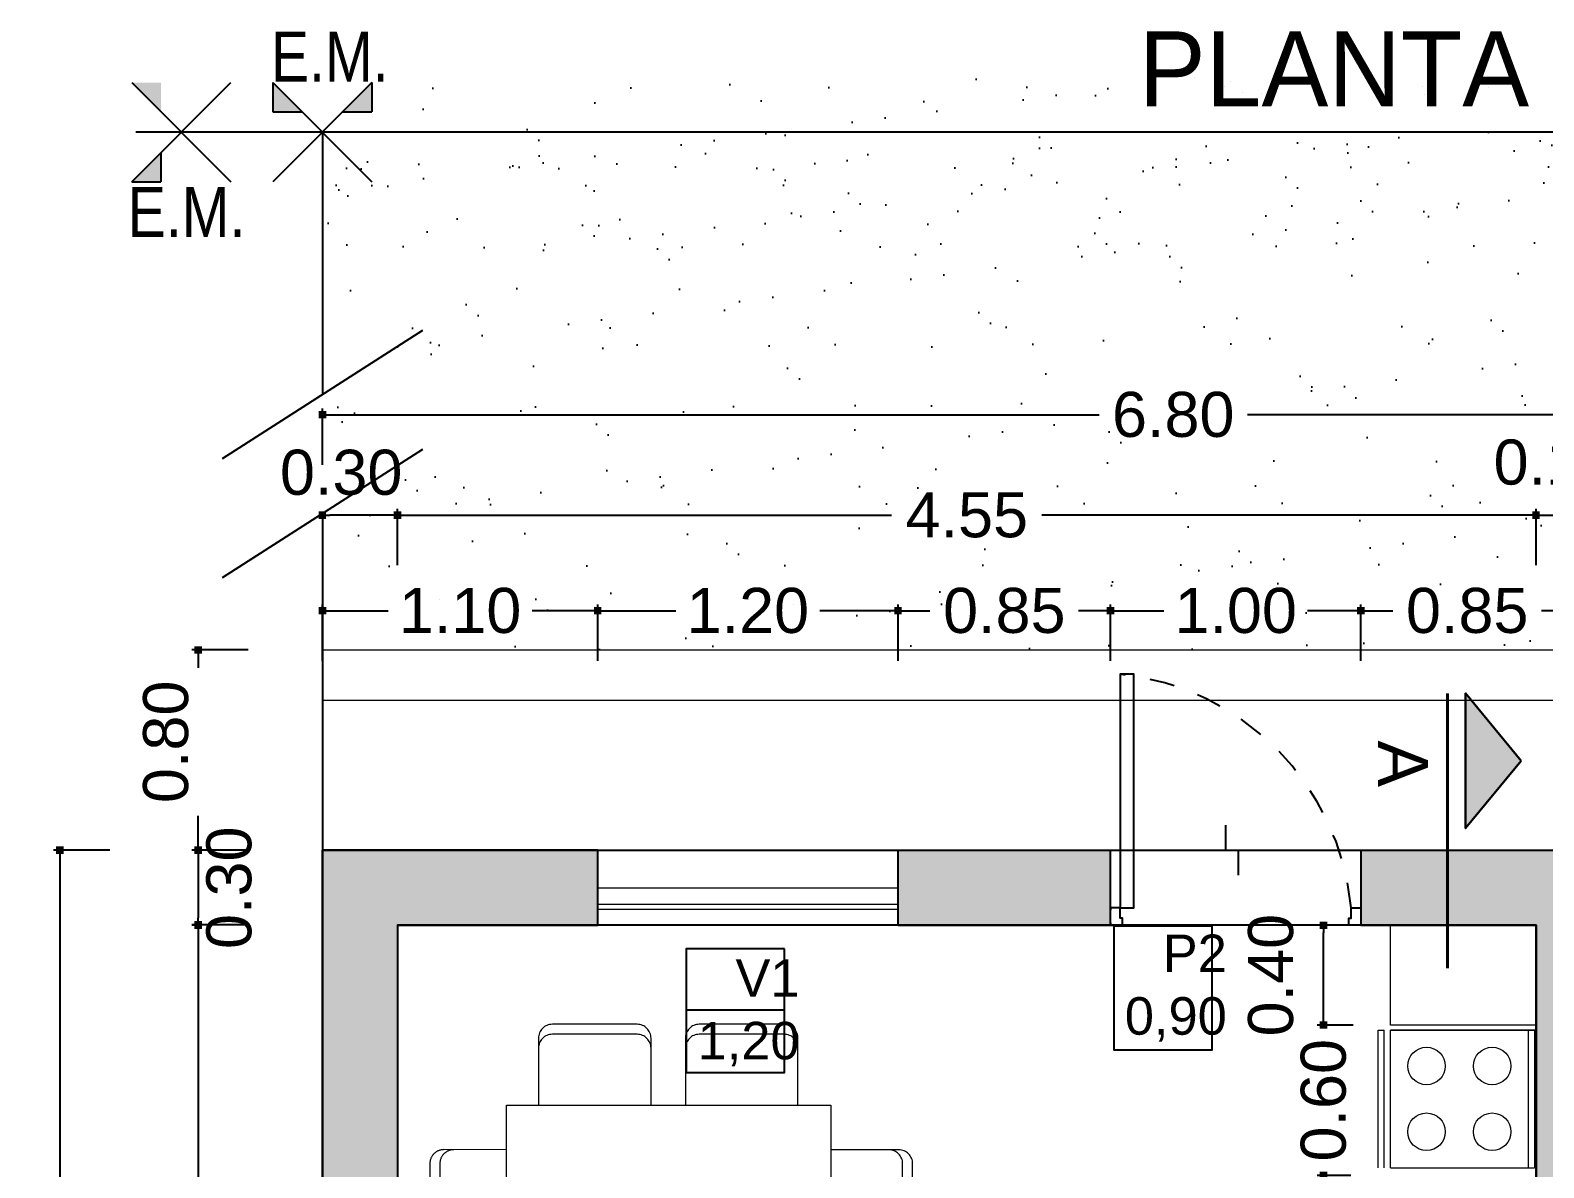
# Model space of a CAD drawing. Header units: millimetres. Extents: x 157 to 449, y 13 to 189.
# Drawn here: x 205.17 to 211.21, y 147.75 to 152.29 of the extents above; entities that cross this region are included whole.
import ezdxf

# ---------------------------------------------------------------- set-up
doc = ezdxf.new("R2010")
doc.units = ezdxf.units.MM
doc.header["$LTSCALE"] = 0.1
doc.header["$MEASUREMENT"] = 0
doc.header["$PDMODE"] = 3
doc.header["$PDSIZE"] = 0.1
for name, pattern in [('ACAD_ISO02W100', [15, 12, -3]), ('ACAD_ISO04W100', [30, 24, -3, 0, -3]), ('DASHED', [0.75, 0.5, -0.25]), ('HIDDEN', [0.375, 0.25, -0.125])]:
    doc.linetypes.add(name, pattern=pattern)
doc.layers.get('DEFPOINTS').update_dxf_attribs({"color": 1})
for name, color, linetype in [('11.Ejes', 1, 'ACAD_ISO04W100'), ('5.Carpinterias', 250, 'Continuous'), ('CARP-HOJAS-PUERTAS', 2, 'Continuous'), ('CARP-MARCO-PUERTAS', 2, 'Continuous'), ('Cotas', 1, 'Continuous'), ('HATCH', 10, 'Continuous'), ('MURO', 3, 'Continuous'), ('POLILINEA SUP', 150, 'Continuous'), ('PROYECCIONES', 2, 'HIDDEN')]:
    doc.layers.add(name, color=color, linetype=linetype)
for name, color, linetype, lineweight in [('17.Sombras', 8, 'Continuous', 5), ('ARTEFACTO', 3, 'Continuous', 15), ('CARPINTERIA', 2, 'Continuous', 18), ('MURO BAJO', 4, 'Continuous', 13)]:
    doc.layers.add(name, color=color, linetype=linetype, lineweight=lineweight)
doc.styles.add('ARIAL', font='arial.ttf', dxfattribs={"height": 0.18})
doc.styles.add('Diego', font='arial.ttf')
doc.styles.add('Verdana', font='verdana.ttf')
doc.dimstyles.new('MARQ 100', dxfattribs={"dimscale": 0.1, "dimtxt": 1.75, "dimasz": 0.3, "dimexe": 0.25, "dimexo": 1.5, "dimtad": 0, "dimzin": 1, "dimdsep": 46, "dimtxsty": 'ARIAL', "dimblk": 'BOXFILLED', "dimcen": 2.5, "dimclrd": 8, "dimclre": 8, "dimclrt": 4, "dimazin": 0, "dimtfac": 1, "dimtmove": 2, "dimatfit": 3, "dimldrblk": 'DOTSMALL', "dimfxl": 2, "dimfxlon": 1, "dimlwd": -1, "dimarcsym": 0})

# ---------------------------------------------------------------- blocks, each defined once
blk = doc.blocks.new('_BoxFilled')
at = {"color": 0, "linetype": 'ByBlock', "lineweight": -2}
blk.add_line((-0.5, 0), (-1, 0), dxfattribs=at)
at = {"color": 0, "linetype": 'ByBlock'}
blk.add_solid([(-0.5, 0.5), (0.5, 0.5), (-0.5, -0.5), (0.5, -0.5)], dxfattribs=at)
blk = doc.blocks.new('*D176')
at = {"layer": 'Cotas', "color": 8, "lineweight": -2, "transparency": 16777216}
for p, q in [((206.0371, 148.7193), (205.8121, 148.7193)), ((206.0371, 144.2178), (205.8121, 144.2178))]:
    blk.add_line(p, q, dxfattribs=at)
at = {"layer": 'Cotas', "color": 8, "transparency": 16777216}
for p, q in [((205.8371, 148.6893), (205.8371, 146.7682)), ((205.8371, 144.2478), (205.8371, 146.169))]:
    blk.add_line(p, q, dxfattribs=at)
at = {"layer": 'DEFPOINTS', "color": 0, "transparency": 16777216}
for p in [(205.8371, 148.7193), (207.4875, 148.7193), (207.4834, 144.2178)]:
    blk.add_point(p, dxfattribs=at)
at = {"layer": 'Cotas', "color": 8, "transparency": 16777216, "xscale": 0.03, "yscale": 0.03, "zscale": 0.03}
for p, rotation in [((205.8371, 148.7193), 90), ((205.8371, 144.2178), 270)]:
    blk.add_blockref('_BoxFilled', p, dxfattribs=dict(at, rotation=rotation))
at = {"layer": 'Cotas', "color": 4, "transparency": 16777216, "insert": (205.8371, 146.4686), "char_height": 0.18, "attachment_point": 5, "rotation": 90, "style": 'ARIAL'}
blk.add_mtext('4.50', dxfattribs=at)
blk = doc.blocks.new('_DotSmall')
at = {"color": 0, "linetype": 'ByBlock', "const_width": 0.5}
blk.add_lwpolyline([(-0.0625, 0, 1), (0.0625, 0, 1)], format="xyb", close=True, dxfattribs=at)
blk = doc.blocks.new('*D178')
at = {"layer": 'Cotas', "color": 8, "lineweight": -2, "transparency": 16777216}
for p, q in [((206.0325, 149.0176), (205.8121, 149.0176)), ((205.8371, 148.7176), (205.8121, 148.7176))]:
    blk.add_line(p, q, dxfattribs=at)
at = {"layer": 'Cotas', "color": 8, "transparency": 16777216}
blk.add_line((205.8371, 148.9876), (205.8371, 148.7476), dxfattribs=at)
at = {"layer": 'DEFPOINTS', "color": 0, "transparency": 16777216}
for p in [(206.1825, 149.0176), (205.8371, 148.7176), (205.882, 148.7176)]:
    blk.add_point(p, dxfattribs=at)
at = {"layer": 'Cotas', "color": 8, "transparency": 16777216, "xscale": 0.03, "yscale": 0.03, "zscale": 0.03}
for p, rotation in [((205.8371, 149.0176), 90), ((205.8371, 148.7176), 270)]:
    blk.add_blockref('_BoxFilled', p, dxfattribs=dict(at, rotation=rotation))
at = {"layer": 'Cotas', "color": 4, "transparency": 16777216, "insert": (205.9608, 148.8676), "char_height": 0.18, "attachment_point": 5, "rotation": 90, "style": 'ARIAL'}
blk.add_mtext('0.30', dxfattribs=at)
blk = doc.blocks.new('*D180')
at = {"layer": 'Cotas', "color": 8, "lineweight": -2, "transparency": 16777216}
for p, q in [((205.4842, 149.0176), (205.2592, 149.0176)), ((205.4842, 143.9177), (205.2592, 143.9177))]:
    blk.add_line(p, q, dxfattribs=at)
at = {"layer": 'Cotas', "color": 8, "transparency": 16777216}
for p, q in [((205.2842, 148.9876), (205.2842, 146.7636)), ((205.2842, 143.9477), (205.2842, 146.1717))]:
    blk.add_line(p, q, dxfattribs=at)
at = {"layer": 'DEFPOINTS', "color": 0, "transparency": 16777216}
for p in [(206.1836, 149.0176), (205.2842, 143.9177), (206.1835, 143.9177)]:
    blk.add_point(p, dxfattribs=at)
at = {"layer": 'Cotas', "color": 8, "transparency": 16777216, "xscale": 0.03, "yscale": 0.03, "zscale": 0.03}
for p, rotation in [((205.2842, 149.0176), 90), ((205.2842, 143.9177), 270)]:
    blk.add_blockref('_BoxFilled', p, dxfattribs=dict(at, rotation=rotation))
at = {"layer": 'Cotas', "color": 4, "transparency": 16777216, "insert": (205.2842, 146.4677), "char_height": 0.18, "attachment_point": 5, "rotation": 90, "style": 'ARIAL'}
blk.add_mtext('5.10', dxfattribs=at)
blk = doc.blocks.new('*D182')
at = {"layer": 'Cotas', "color": 8, "lineweight": -2, "transparency": 16777216}
for p, q in [((206.0371, 149.8176), (205.8121, 149.8176)), ((206.0336, 149.0176), (205.8121, 149.0176))]:
    blk.add_line(p, q, dxfattribs=at)
at = {"layer": 'Cotas', "color": 8, "transparency": 16777216}
for p, q in [((205.8371, 149.7876), (205.8371, 149.7465)), ((205.8371, 149.0476), (205.8371, 149.1546))]:
    blk.add_line(p, q, dxfattribs=at)
at = {"layer": 'DEFPOINTS', "color": 0, "transparency": 16777216}
for p in [(205.8371, 149.8176), (206.3335, 149.8176), (206.1836, 149.0176)]:
    blk.add_point(p, dxfattribs=at)
at = {"layer": 'Cotas', "color": 8, "transparency": 16777216, "xscale": 0.03, "yscale": 0.03, "zscale": 0.03}
for p, rotation in [((205.8371, 149.8176), 90), ((205.8371, 149.0176), 270)]:
    blk.add_blockref('_BoxFilled', p, dxfattribs=dict(at, rotation=rotation))
at = {"layer": 'Cotas', "color": 4, "transparency": 16777216, "insert": (205.7081, 149.4506), "char_height": 0.18, "attachment_point": 5, "rotation": 90, "style": 'ARIAL'}
blk.add_mtext('0.80', dxfattribs=at)
blk = doc.blocks.new('*D220')
at = {"layer": 'Cotas', "color": 8, "transparency": 16777216}
for p, q in [((210.3344, 148.3493), (210.3344, 148.3793)), ((210.3344, 148.3193), (210.3344, 148.3148)), ((210.3344, 147.7184), (210.3344, 147.7229)), ((210.3344, 147.6884), (210.3344, 147.6584))]:
    blk.add_line(p, q, dxfattribs=at)
at = {"layer": 'Cotas', "color": 8, "lineweight": -2, "transparency": 16777216}
for p, q in [((210.4522, 148.3193), (210.3094, 148.3193)), ((210.4435, 147.7184), (210.3094, 147.7184))]:
    blk.add_line(p, q, dxfattribs=at)
at = {"layer": 'DEFPOINTS', "color": 0, "transparency": 16777216}
for p in [(210.3344, 148.3193), (210.6022, 148.3193), (210.5935, 147.7184)]:
    blk.add_point(p, dxfattribs=at)
at = {"layer": 'Cotas', "color": 8, "transparency": 16777216, "xscale": 0.03, "yscale": 0.03, "zscale": 0.03}
for p, rotation in [((210.3344, 148.3193), 270), ((210.3344, 147.7184), 90)]:
    blk.add_blockref('_BoxFilled', p, dxfattribs=dict(at, rotation=rotation))
at = {"layer": 'Cotas', "color": 4, "transparency": 16777216, "insert": (210.3344, 148.0188), "char_height": 0.18, "attachment_point": 5, "rotation": 90, "style": 'ARIAL'}
blk.add_mtext('0.60', dxfattribs=at)
blk = doc.blocks.new('*D221')
at = {"layer": 'Cotas', "color": 8, "lineweight": -2, "transparency": 16777216}
for p, q in [((210.4522, 148.7176), (210.3094, 148.7176)), ((210.4522, 148.3193), (210.3094, 148.3193))]:
    blk.add_line(p, q, dxfattribs=at)
at = {"layer": 'Cotas', "color": 8, "transparency": 16777216}
blk.add_line((210.3344, 148.3493), (210.3344, 148.6876), dxfattribs=at)
at = {"layer": 'DEFPOINTS', "color": 0, "transparency": 16777216}
for p in [(210.3344, 148.7176), (210.6022, 148.7176), (210.6022, 148.3193)]:
    blk.add_point(p, dxfattribs=at)
at = {"layer": 'Cotas', "color": 8, "transparency": 16777216, "xscale": 0.03, "yscale": 0.03, "zscale": 0.03}
for p, rotation in [((210.3344, 148.7176), 90), ((210.3344, 148.3193), 270)]:
    blk.add_blockref('_BoxFilled', p, dxfattribs=dict(at, rotation=rotation))
at = {"layer": 'Cotas', "color": 4, "transparency": 16777216, "insert": (210.1238, 148.5184), "char_height": 0.18, "attachment_point": 5, "rotation": 90, "style": 'ARIAL'}
blk.add_mtext('0.40', dxfattribs=at)
blk = doc.blocks.new('*D226')
at = {"layer": 'Cotas', "color": 8, "lineweight": -2, "transparency": 16777216}
for p, q in [((206.3339, 149.7743), (206.3339, 149.9993)), ((207.4338, 149.7743), (207.4338, 149.9993))]:
    blk.add_line(p, q, dxfattribs=at)
at = {"layer": 'Cotas', "color": 8, "transparency": 16777216}
for p, q in [((206.3639, 149.9743), (206.5963, 149.9743)), ((207.4038, 149.9743), (207.1713, 149.9743))]:
    blk.add_line(p, q, dxfattribs=at)
at = {"layer": 'DEFPOINTS', "color": 0, "transparency": 16777216}
for p in [(207.4338, 149.9743), (206.3339, 149.0176), (207.4338, 149.0176)]:
    blk.add_point(p, dxfattribs=at)
at = {"layer": 'Cotas', "color": 8, "transparency": 16777216, "xscale": 0.03, "yscale": 0.03, "zscale": 0.03, "rotation": 180}
blk.add_blockref('_BoxFilled', (206.3339, 149.9743), dxfattribs=at)
at = {"layer": 'Cotas', "color": 8, "transparency": 16777216, "xscale": 0.03, "yscale": 0.03, "zscale": 0.03}
blk.add_blockref('_BoxFilled', (207.4338, 149.9743), dxfattribs=at)
at = {"layer": 'Cotas', "color": 4, "transparency": 16777216, "insert": (206.8838, 149.9743), "char_height": 0.18, "attachment_point": 5, "style": 'ARIAL'}
blk.add_mtext('1.10', dxfattribs=at)
blk = doc.blocks.new('*D189')
at = {"layer": 'Cotas', "color": 8, "lineweight": -2, "transparency": 16777216}
for p, q in [((207.4338, 149.7743), (207.4338, 149.9993)), ((208.6338, 149.7743), (208.6338, 149.9993))]:
    blk.add_line(p, q, dxfattribs=at)
at = {"layer": 'Cotas', "color": 8, "transparency": 16777216}
for p, q in [((207.4638, 149.9743), (207.7463, 149.9743)), ((208.6038, 149.9743), (208.3213, 149.9743))]:
    blk.add_line(p, q, dxfattribs=at)
at = {"layer": 'DEFPOINTS', "color": 0, "transparency": 16777216}
for p in [(208.6338, 149.9743), (207.4338, 149.0167), (208.6338, 149.0167)]:
    blk.add_point(p, dxfattribs=at)
at = {"layer": 'Cotas', "color": 8, "transparency": 16777216, "xscale": 0.03, "yscale": 0.03, "zscale": 0.03, "rotation": 180}
blk.add_blockref('_BoxFilled', (207.4338, 149.9743), dxfattribs=at)
at = {"layer": 'Cotas', "color": 8, "transparency": 16777216, "xscale": 0.03, "yscale": 0.03, "zscale": 0.03}
blk.add_blockref('_BoxFilled', (208.6338, 149.9743), dxfattribs=at)
at = {"layer": 'Cotas', "color": 4, "transparency": 16777216, "insert": (208.0338, 149.9743), "char_height": 0.18, "attachment_point": 5, "style": 'ARIAL'}
blk.add_mtext('1.20', dxfattribs=at)
blk = doc.blocks.new('*D190')
at = {"layer": 'Cotas', "color": 8, "lineweight": -2, "transparency": 16777216}
for p, q in [((208.6338, 149.7743), (208.6338, 149.9993)), ((209.4833, 149.7743), (209.4833, 149.9993))]:
    blk.add_line(p, q, dxfattribs=at)
at = {"layer": 'Cotas', "color": 8, "transparency": 16777216}
for p, q in [((208.6638, 149.9743), (208.7616, 149.9743)), ((209.4533, 149.9743), (209.3555, 149.9743))]:
    blk.add_line(p, q, dxfattribs=at)
at = {"layer": 'DEFPOINTS', "color": 0, "transparency": 16777216}
for p in [(209.4833, 149.9743), (208.6338, 149.0167), (209.4833, 149.0176)]:
    blk.add_point(p, dxfattribs=at)
at = {"layer": 'Cotas', "color": 8, "transparency": 16777216, "xscale": 0.03, "yscale": 0.03, "zscale": 0.03, "rotation": 180}
blk.add_blockref('_BoxFilled', (208.6338, 149.9743), dxfattribs=at)
at = {"layer": 'Cotas', "color": 8, "transparency": 16777216, "xscale": 0.03, "yscale": 0.03, "zscale": 0.03}
blk.add_blockref('_BoxFilled', (209.4833, 149.9743), dxfattribs=at)
at = {"layer": 'Cotas', "color": 4, "transparency": 16777216, "insert": (209.0586, 149.9743), "char_height": 0.18, "attachment_point": 5, "style": 'ARIAL'}
blk.add_mtext('0.85', dxfattribs=at)
blk = doc.blocks.new('*D191')
at = {"layer": 'Cotas', "color": 8, "lineweight": -2, "transparency": 16777216}
for p, q in [((209.4833, 149.7743), (209.4833, 149.9993)), ((210.4833, 149.7743), (210.4833, 149.9993))]:
    blk.add_line(p, q, dxfattribs=at)
at = {"layer": 'Cotas', "color": 8, "transparency": 16777216}
for p, q in [((209.5133, 149.9743), (209.6958, 149.9743)), ((210.4533, 149.9743), (210.2708, 149.9743))]:
    blk.add_line(p, q, dxfattribs=at)
at = {"layer": 'DEFPOINTS', "color": 0, "transparency": 16777216}
for p in [(210.4833, 149.9743), (209.4833, 149.0171), (210.4833, 149.0167)]:
    blk.add_point(p, dxfattribs=at)
at = {"layer": 'Cotas', "color": 8, "transparency": 16777216, "xscale": 0.03, "yscale": 0.03, "zscale": 0.03, "rotation": 180}
blk.add_blockref('_BoxFilled', (209.4833, 149.9743), dxfattribs=at)
at = {"layer": 'Cotas', "color": 8, "transparency": 16777216, "xscale": 0.03, "yscale": 0.03, "zscale": 0.03}
blk.add_blockref('_BoxFilled', (210.4833, 149.9743), dxfattribs=at)
at = {"layer": 'Cotas', "color": 4, "transparency": 16777216, "insert": (209.9833, 149.9743), "char_height": 0.18, "attachment_point": 5, "style": 'ARIAL'}
blk.add_mtext('1.00', dxfattribs=at)
blk = doc.blocks.new('*D192')
at = {"layer": 'Cotas', "color": 8, "lineweight": -2, "transparency": 16777216}
for p, q in [((210.4833, 149.7743), (210.4833, 149.9993)), ((211.3335, 149.7743), (211.3335, 149.9993))]:
    blk.add_line(p, q, dxfattribs=at)
at = {"layer": 'Cotas', "color": 8, "transparency": 16777216}
for p, q in [((210.5133, 149.9743), (210.6114, 149.9743)), ((211.3035, 149.9743), (211.2053, 149.9743))]:
    blk.add_line(p, q, dxfattribs=at)
at = {"layer": 'DEFPOINTS', "color": 0, "transparency": 16777216}
for p in [(211.3335, 149.9743), (210.4833, 149.0167), (211.3335, 149.0167)]:
    blk.add_point(p, dxfattribs=at)
at = {"layer": 'Cotas', "color": 8, "transparency": 16777216, "xscale": 0.03, "yscale": 0.03, "zscale": 0.03, "rotation": 180}
blk.add_blockref('_BoxFilled', (210.4833, 149.9743), dxfattribs=at)
at = {"layer": 'Cotas', "color": 8, "transparency": 16777216, "xscale": 0.03, "yscale": 0.03, "zscale": 0.03}
blk.add_blockref('_BoxFilled', (211.3335, 149.9743), dxfattribs=at)
at = {"layer": 'Cotas', "color": 4, "transparency": 16777216, "insert": (210.9084, 149.9743), "char_height": 0.18, "attachment_point": 5, "style": 'ARIAL'}
blk.add_mtext('0.85', dxfattribs=at)
blk = doc.blocks.new('*D228')
at = {"layer": 'Cotas', "color": 8, "lineweight": -2, "transparency": 16777216}
for p, q in [((206.6339, 150.1564), (206.6339, 150.3814)), ((211.1835, 150.1564), (211.1835, 150.3814))]:
    blk.add_line(p, q, dxfattribs=at)
at = {"layer": 'Cotas', "color": 8, "transparency": 16777216}
for p, q in [((206.6639, 150.3564), (208.6081, 150.3564)), ((211.1535, 150.3564), (209.2092, 150.3564))]:
    blk.add_line(p, q, dxfattribs=at)
at = {"layer": 'DEFPOINTS', "color": 0, "transparency": 16777216}
for p in [(211.1835, 150.3564), (206.6339, 148.7177), (211.1835, 148.7176)]:
    blk.add_point(p, dxfattribs=at)
at = {"layer": 'Cotas', "color": 8, "transparency": 16777216, "xscale": 0.03, "yscale": 0.03, "zscale": 0.03, "rotation": 180}
blk.add_blockref('_BoxFilled', (206.6339, 150.3564), dxfattribs=at)
at = {"layer": 'Cotas', "color": 8, "transparency": 16777216, "xscale": 0.03, "yscale": 0.03, "zscale": 0.03}
blk.add_blockref('_BoxFilled', (211.1835, 150.3564), dxfattribs=at)
at = {"layer": 'Cotas', "color": 4, "transparency": 16777216, "insert": (208.9087, 150.3564), "char_height": 0.18, "attachment_point": 5, "style": 'ARIAL'}
blk.add_mtext('4.55', dxfattribs=at)
blk = doc.blocks.new('*D229')
at = {"layer": 'Cotas', "color": 8, "lineweight": -2, "transparency": 16777216}
for p, q in [((211.1835, 150.1563), (211.1835, 150.3813)), ((211.3335, 150.1563), (211.3335, 150.3813))]:
    blk.add_line(p, q, dxfattribs=at)
at = {"layer": 'Cotas', "color": 8, "transparency": 16777216}
for p, q in [((211.1535, 150.3563), (211.1235, 150.3563)), ((211.1835, 150.3563), (211.3335, 150.3563)), ((211.3635, 150.3563), (211.3935, 150.3563))]:
    blk.add_line(p, q, dxfattribs=at)
at = {"layer": 'DEFPOINTS', "color": 0, "transparency": 16777216}
for p in [(211.3335, 150.3563), (211.3335, 149.0176), (211.1835, 148.7176)]:
    blk.add_point(p, dxfattribs=at)
at = {"layer": 'Cotas', "color": 8, "transparency": 16777216, "xscale": 0.03, "yscale": 0.03, "zscale": 0.03}
blk.add_blockref('_BoxFilled', (211.1835, 150.3563), dxfattribs=at)
at = {"layer": 'Cotas', "color": 8, "transparency": 16777216, "xscale": 0.03, "yscale": 0.03, "zscale": 0.03, "rotation": 180}
blk.add_blockref('_BoxFilled', (211.3335, 150.3563), dxfattribs=at)
at = {"layer": 'Cotas', "color": 4, "transparency": 16777216, "insert": (211.2585, 150.567), "char_height": 0.18, "attachment_point": 5, "style": 'ARIAL'}
blk.add_mtext('0.15', dxfattribs=at)
blk = doc.blocks.new('*D232')
at = {"layer": 'Cotas', "color": 8, "lineweight": -2, "transparency": 16777216}
for p, q in [((206.3339, 150.5574), (206.3339, 150.7824)), ((213.1335, 150.5574), (213.1335, 150.7824))]:
    blk.add_line(p, q, dxfattribs=at)
at = {"layer": 'Cotas', "color": 8, "transparency": 16777216}
for p, q in [((206.3639, 150.7574), (209.4372, 150.7574)), ((213.1035, 150.7574), (210.0302, 150.7574))]:
    blk.add_line(p, q, dxfattribs=at)
at = {"layer": 'DEFPOINTS', "color": 0, "transparency": 16777216}
for p in [(213.1335, 150.7574), (206.3339, 149.0176), (213.1335, 149.0176)]:
    blk.add_point(p, dxfattribs=at)
at = {"layer": 'Cotas', "color": 8, "transparency": 16777216, "xscale": 0.03, "yscale": 0.03, "zscale": 0.03, "rotation": 180}
blk.add_blockref('_BoxFilled', (206.3339, 150.7574), dxfattribs=at)
at = {"layer": 'Cotas', "color": 8, "transparency": 16777216, "xscale": 0.03, "yscale": 0.03, "zscale": 0.03}
blk.add_blockref('_BoxFilled', (213.1335, 150.7574), dxfattribs=at)
at = {"layer": 'Cotas', "color": 4, "transparency": 16777216, "insert": (209.7337, 150.7574), "char_height": 0.18, "attachment_point": 5, "style": 'ARIAL'}
blk.add_mtext('6.80', dxfattribs=at)
blk = doc.blocks.new('*D233')
at = {"layer": 'Cotas', "color": 8, "lineweight": -2, "transparency": 16777216}
for p, q in [((206.6339, 150.3563), (206.6339, 150.3813)), ((206.3335, 150.3563), (206.3335, 150.3313))]:
    blk.add_line(p, q, dxfattribs=at)
at = {"layer": 'Cotas', "color": 8, "transparency": 16777216}
blk.add_line((206.6039, 150.3563), (206.3635, 150.3563), dxfattribs=at)
at = {"layer": 'DEFPOINTS', "color": 0, "transparency": 16777216}
for p in [(206.3335, 150.3624), (206.3335, 150.3563), (206.6339, 150.2689)]:
    blk.add_point(p, dxfattribs=at)
at = {"layer": 'Cotas', "color": 8, "transparency": 16777216, "xscale": 0.03, "yscale": 0.03, "zscale": 0.03, "rotation": 180}
blk.add_blockref('_BoxFilled', (206.3335, 150.3563), dxfattribs=at)
at = {"layer": 'Cotas', "color": 8, "transparency": 16777216, "xscale": 0.03, "yscale": 0.03, "zscale": 0.03}
blk.add_blockref('_BoxFilled', (206.6339, 150.3563), dxfattribs=at)
at = {"layer": 'Cotas', "color": 4, "transparency": 16777216, "insert": (206.4085, 150.5262), "char_height": 0.18, "attachment_point": 5, "style": 'ARIAL'}
blk.add_mtext('0.30', dxfattribs=at)
blk = doc.blocks.new('A$C36FF5D9D')
at = {"linetype": 'ACAD_ISO02W100', "ltscale": 18}
for p, q in [((1.0216, 1.3912, 0.0001), (1.0216, 1.1235, 0.0001)), ((1.4159, 1.4469, 0.0001), (1.0773, 1.4469, 0.0001)), ((1.4159, 1.4069, 0.0001), (1.0773, 1.4069, 0.0001)), ((1.4716, 1.1235, 0.0001), (1.4716, 1.3912, 0.0001)), ((1.6089, 1.3912, 0.0001), (1.6089, 1.1235, 0.0001)), ((2.0032, 1.4469, 0.0001), (1.6646, 1.4469, 0.0001)), ((2.0032, 1.4069, 0.0001), (1.6646, 1.4069, 0.0001)), ((2.0589, 1.1235, 0.0001), (2.0589, 1.3912, 0.0001)), ((0.894, 0.9458, 0.0001), (0.6438, 0.946, 0.0001)), ((2.4615, 0.9456, 0.0001), (2.1909, 0.9457, 0.0001)), ((0.588, 0.8903, 0.0001), (0.5879, 0.5517, 0.0001)), ((0.628, 0.8903, 0.0001), (0.6279, 0.5517, 0.0001)), ((2.477, 0.5513, 0.0001), (2.4772, 0.8899, 0.0001)), ((2.517, 0.5513, 0.0001), (2.5172, 0.8899, 0.0001)), ((0.6435, 0.496, 0.0001), (0.894, 0.4958, 0.0001)), ((2.1909, 0.4957, 0.0001), (2.4613, 0.4956, 0.0001)), ((1.0216, 0.3235, 0.0001), (1.0214, 0.0559, 0.0001)), ((1.4714, 0.0557, 0.0001), (1.4716, 0.3235, 0.0001)), ((1.6088, 0.3235, 0.0001), (1.6087, 0.0559, 0.0001)), ((2.0587, 0.0557, 0.0001), (2.0588, 0.3235, 0.0001)), ((1.0771, 0.0402, 0.0001), (1.4157, 0.04, 0.0001)), ((1.0771, 0.0002, 0.0001), (1.4157, 0, 0.0001)), ((1.6644, 0.0402, 0.0001), (2.003, 0.04, 0.0001)), ((1.6644, 0.0002, 0.0001), (2.003, 0, 0.0001))]:
    blk.add_line(p, q, dxfattribs=at)
at = {"linetype": 'ACAD_ISO02W100', "ltscale": 18, "elevation": 0}
blk.add_lwpolyline([(0.894, 0.3235), (0.894, 1.1235), (2.1909, 1.1235), (2.1909, 0.3235), (0.894, 0.3235)], dxfattribs=at)
at = {"linetype": 'ACAD_ISO02W100', "ltscale": 18}
for centre, start, end in [((1.0773, 1.3912, 0.0001), 90, 180), ((1.0773, 1.3512, 0.0001), 90, 180), ((1.4159, 1.3912, 0.0001), 0, 90), ((1.4159, 1.3512, 0.0001), 0, 90), ((1.6646, 1.3912, 0.0001), 90, 180), ((1.6646, 1.3512, 0.0001), 90, 180), ((2.0032, 1.3912, 0.0001), 0, 90), ((2.0032, 1.3512, 0.0001), 0, 90), ((0.6437, 0.8903, 0.0001), 89.97192, 179.97192), ((0.6837, 0.8902, 0.0001), 89.97192, 179.97192), ((2.4215, 0.8899, 0.0001), 359.97192, 89.97192), ((2.4615, 0.8899, 0.0001), 359.97192, 89.97192), ((0.6436, 0.5517, 0.0001), 179.97192, 269.97192), ((0.6836, 0.5517, 0.0001), 179.97192, 269.97192), ((2.4213, 0.5513, 0.0001), 269.97192, 359.97192), ((2.4613, 0.5513, 0.0001), 269.97192, 359.97192), ((1.0772, 0.0959, 0.0001), 179.97192, 269.97192), ((1.4158, 0.0957, 0.0001), 269.97192, 359.97192), ((1.6644, 0.0959, 0.0001), 179.97192, 269.97192), ((2.003, 0.0957, 0.0001), 269.97192, 359.97192), ((1.0771, 0.0559, 0.0001), 179.97192, 269.97192), ((1.4157, 0.0557, 0.0001), 269.97192, 359.97192), ((1.6644, 0.0559, 0.0001), 179.97192, 269.97192), ((2.003, 0.0557, 0.0001), 269.97192, 359.97192)]:
    blk.add_arc(centre, 0.0557, start, end, dxfattribs=at)
blk = doc.blocks.new('puerta .90')
at = {"layer": 'CARP-HOJAS-PUERTAS'}
blk.add_lwpolyline([(0, 0.0388), (0, 0.0934), (-0.9326, 0.0934), (-0.9326, 0.0388), (0, 0.0388)], dxfattribs=at)
at = {"layer": 'CARP-MARCO-PUERTAS'}
for points in [[(0.0609, 1), (0.0703, 1), (0.0703, 0.9612), (0.0703, 0.9612), (0.0703, 0.9519), (0.0422, 0.9519), (0.0422, 0.9612), (0, 0.9612), (0, 1), (0.0094, 1)], [(0.0609, 0), (0.0703, 0), (0.0703, 0.0388), (0.0703, 0.0388), (0.0703, 0.0481), (0.0422, 0.0481), (0.0422, 0.0388), (0, 0.0388), (0, 0), (0.0094, 0)]]:
    blk.add_lwpolyline(points, dxfattribs=at)
at = {"layer": 'PROYECCIONES', "color": 1, "linetype": 'DASHED', "ltscale": 0.3}
blk.add_arc((0.0959, -0.0683), 1.034, 95.3188, 174.05665, dxfattribs=at)

msp = doc.modelspace()

# ---------------------------------------------------------------- hatches: boundary and pattern name
h = msp.add_hatch()
h.set_pattern_fill('AR-SAND', color=1, scale=0.01, style=0)
h.set_pattern_definition([(37.5, (-3859.51606, -1573.9686), (-0.016000313, 0.489413237), [0, -0.38608, 0, -0.4318, 0, -0.41275]), (7.5, (-3859.51606, -1573.9686), (0.44952328, 0.7168251), [0, -0.20828, 0, -0.34798, 0, -0.13335]), (327.5, (-3859.8285, -1573.9686), (0.79099237, 0.001437185), [0, -0.127, 0, -0.4572, 0, -0.5969]), (317.5, (-3859.8285, -1573.9686), (0.76355645, 0.22292932), [0, -0.0635, 0, -0.29972, 0, -0.3429])])
h.paths.add_polyline_path([(216.3335, 152.1062), (206.3335, 152.1062), (206.3335, 149.8176), (213.8335, 149.8176), (213.8335, 149.0176), (216.3335, 149.0176)])
h.paths.add_polyline_path([(206.1772, 150.0005), (206.7405, 150.0005), (206.7405, 150.3611), (206.1772, 150.3611)], flags=9)
h.paths.add_polyline_path([(206.755, 149.7924), (207.3183, 149.7924), (207.3183, 150.153), (206.755, 150.153)], flags=25)
h.paths.add_polyline_path([(207.8164, 149.7909), (208.3797, 149.7909), (208.3797, 150.1516), (207.8164, 150.1516)], flags=25)
h.paths.add_polyline_path([(209.0343, 149.7924), (209.5977, 149.7924), (209.5977, 150.153), (209.0343, 150.153)], flags=25)
h.paths.add_polyline_path([(210.3559, 149.7909), (210.9193, 149.7909), (210.9193, 150.1516), (210.3559, 150.1516)], flags=25)
h.paths.add_polyline_path([(211.9443, 149.7924), (212.5076, 149.7924), (212.5076, 150.153), (211.9443, 150.153)], flags=25)
h.paths.add_polyline_path([(214.4525, 149.7925), (215.0158, 149.7925), (215.0158, 150.1531), (214.4525, 150.1531)], flags=24)
h.paths.add_polyline_path([(208.5561, 150.1744), (209.1194, 150.1744), (209.1194, 150.535), (208.5561, 150.535)], flags=24)
h.paths.add_polyline_path([(210.9766, 150.3825), (211.5399, 150.3825), (211.5399, 150.7431), (210.9766, 150.7431)], flags=24)
h.paths.add_polyline_path([(211.8443, 150.1744), (212.4076, 150.1744), (212.4076, 150.535), (211.8443, 150.535)], flags=24)
h.paths.add_polyline_path([(212.7526, 150.3825), (213.3159, 150.3825), (213.3159, 150.7431), (212.7526, 150.7431)], flags=24)
h.paths.add_polyline_path([(209.4533, 150.5755), (210.0166, 150.5755), (210.0166, 150.9361), (209.4533, 150.9361)], flags=24)
h.paths.add_polyline_path([(206.1266, 150.3443), (206.69, 150.3443), (206.69, 150.7049), (206.1266, 150.7049)], flags=9)
at = {"linetype": 'ACAD_ISO04W100'}
h = msp.add_hatch(dxfattribs=at)
h.set_pattern_fill('AR-SAND', color=1, scale=0.01, style=0)
h.set_pattern_definition([(37.5, (-3858.01102, -1657.6395), (-0.016000313, 0.489413237), [0, -0.38608, 0, -0.4318, 0, -0.41275]), (7.5, (-3858.011, -1657.6395), (0.44952328, 0.7168251), [0, -0.20828, 0, -0.34798, 0, -0.13335]), (327.5, (-3858.32344, -1657.6395), (0.79099237, 0.001437185), [0, -0.127, 0, -0.4572, 0, -0.5969]), (317.5, (-3858.32344, -1657.6395), (0.76355645, 0.22292932), [0, -0.0635, 0, -0.29972, 0, -0.3429])])
h.paths.add_polyline_path([(206.3335, 151.4087), (216.3335, 151.4087), (216.3335, 151.8862), (206.3335, 151.8862)])
h = msp.add_hatch(color=1)
h.dxf.hatch_style = 1
h.paths.add_polyline_path([(211.1237, 149.3735), (210.9016, 149.6431), (210.9016, 149.1038)])
at = {"layer": '11.Ejes'}
h = msp.add_hatch(color=256, dxfattribs=at)
h.dxf.hatch_style = 1
h.paths.add_polyline_path([(205.6882, 152.0842), (205.5718, 152.0842), (205.6882, 151.9678)])
h.paths.add_polyline_path([(205.6882, 151.6882), (205.6882, 151.8045), (205.5718, 151.6882)])
h = msp.add_hatch(color=256, dxfattribs=at)
h.dxf.hatch_style = 1
h.paths.add_polyline_path([(206.2518, 151.9678), (206.1355, 152.0842), (206.1355, 151.9678)])
h.paths.add_polyline_path([(206.5315, 152.0842), (206.4151, 151.9678), (206.5315, 151.9678)])
at = {"layer": 'Cotas'}
h = msp.add_hatch(dxfattribs=at)
h.set_pattern_fill('ANGLE', color=252)
h.set_pattern_definition([(0, (-3859.516, -1574.1886), (0, 6.985), [5.08, -1.905]), (90, (-3859.516, -1574.1886), (-6.985, 4e-16), [5.08, -1.905])])
h.paths.add_polyline_path([(209.5835, 149.0176), (206.3339, 149.0176), (206.3335, 142.1177), (206.5338, 142.1177), (206.5338, 143.9176), (209.2335, 143.9176), (209.2334, 142.8676), (209.2335, 140.7676), (216.3335, 140.7676), (216.3335, 145.4225), (213.1335, 145.4225), (213.1335, 148.0208), (211.3334, 148.0208), (211.3335, 149.0176), (210.4171, 149.0176), (210.4171, 148.7176), (211.1835, 148.7176), (211.1835, 144.2177), (206.6338, 144.2176), (206.6339, 148.7177), (209.5835, 148.7177)])
h.paths.add_polyline_path([(211.3335, 147.8708), (212.9334, 147.8708), (212.9334, 145.3725), (212.1335, 145.3725), (212.1335, 145.2225), (213.0335, 145.2225), (214.0335, 145.2225), (214.0335, 144.2176), (213.9835, 144.2176), (213.9835, 144.0676), (214.1835, 144.0676), (214.1835, 145.2225), (216.1835, 145.2225), (216.1835, 141.0676), (213.1835, 141.0676), (213.1835, 144.0676), (213.1835, 144.2176), (213.0335, 144.2176), (213.0335, 141.0676), (209.5335, 141.0676), (209.5335, 144.0676), (213.0335, 144.0676), (213.0335, 144.2176), (213.1835, 144.2176), (213.1835, 144.0676), (213.9835, 144.0676), (213.9835, 144.2176), (214.0335, 144.2176), (214.0335, 145.2225), (212.9335, 145.2225), (212.1335, 145.2225), (212.1335, 145.3725), (211.3335, 145.3725)], flags=16)
h.paths.add_polyline_path([(211.3946, 147.0178), (211.7243, 147.0544, -0.32659), (211.9291, 146.937, -0.212509), (211.9291, 146.7388, -0.32659), (211.7243, 146.6213), (211.3946, 146.6579, -0.382162), (211.3501, 146.7076), (211.3501, 146.9681, -0.382162)], flags=0)
h.paths.add_polyline_path([(211.5438, 146.8271, -1), (211.4438, 146.8271, -1)], flags=0)
h.paths.add_polyline_path([(211.4798, 146.4649, -0.400971), (211.518, 146.4249), (211.518, 146.4215, -0.070581), (211.8753, 146.4439, -0.258252), (211.9763, 146.3771, -0.245492), (211.9763, 146.1591, -0.258252), (211.8753, 146.0924, -0.070581), (211.518, 146.1148), (211.518, 146.1114, -0.400971), (211.4798, 146.0714), (211.3614, 146.0666, -0.406523), (211.353, 146.074), (211.353, 146.4623, -0.427581), (211.3614, 146.4703)], flags=0)
h.paths.add_polyline_path([(211.3915, 146.3842), (211.4531, 146.3842, -0.414214), (211.4682, 146.3691), (211.4682, 146.2681), (211.4682, 146.1672, -0.414214), (211.4531, 146.1521), (211.3915, 146.1521, -0.414214), (211.3765, 146.1672), (211.3765, 146.2681), (211.3765, 146.3691, -0.414214)], flags=0)
h.paths.add_polyline_path([(211.7319, 146.397, -0.028516), (211.8713, 146.394, -0.258252), (211.9319, 146.354, -0.245492), (211.9319, 146.1823, -0.258252), (211.8713, 146.1422, -0.028516), (211.7319, 146.1393, -0.297481), (211.6408, 146.2021, -0.197676), (211.6408, 146.3342, -0.297481)], flags=0)
h.paths.add_polyline_path([(211.4025, 145.9245), (211.6454, 145.9592, -0.456412), (211.7596, 145.8602), (211.7596, 145.5765, -0.456412), (211.6454, 145.4775), (211.4025, 145.5122, -0.373238), (211.3596, 145.5617), (211.3596, 145.875, -0.373238)], flags=0)
h.paths.add_polyline_path([(211.4584, 145.7195, -1), (211.4084, 145.7195, -1)], flags=0)
h.paths.add_polyline_path([(209.5335, 143.77), (210.0335, 143.77), (210.0335, 143.2676), (211.5335, 143.2676), (211.5335, 141.8676), (210.0335, 141.8676), (210.0335, 141.3676), (209.5335, 141.3676), (209.5335, 141.8676), (209.5335, 143.2676)], flags=16)
h.paths.add_polyline_path([(214.2035, 145.2025), (216.1635, 145.2025), (216.1635, 144.6825), (214.2035, 144.6825)], flags=0)
h.paths.add_polyline_path([(212.4935, 143.0439), (213.0135, 143.0439), (213.0135, 141.0839), (212.4935, 141.0839)], flags=0)
h.paths.add_polyline_path([(213.1934, 143.079), (214.0934, 143.079), (214.0934, 141.579), (214.5934, 141.579), (214.5934, 141.079), (214.0934, 141.079), (213.1934, 141.079)], flags=0)
h.paths.add_polyline_path([(215.2683, 143.079), (216.1683, 143.079), (216.1683, 141.079), (215.2683, 141.079), (214.7683, 141.079), (214.7683, 141.579), (215.2683, 141.579)], flags=0)
at = {"layer": 'HATCH', "linetype": 'Continuous'}
h = msp.add_hatch(color=256, dxfattribs=at)
h.dxf.hatch_style = 1
h.paths.add_polyline_path([(207.4338, 149.0176), (206.3339, 149.0176), (206.3338, 142.1177), (206.5338, 142.1177), (206.5338, 143.9177), (206.6338, 143.9177), (206.6339, 148.7176), (207.4338, 148.7176)])
h.paths.add_polyline_path([(209.4833, 148.7176), (209.4833, 149.0172), (208.6338, 149.0176), (208.6338, 148.7176)])
h.paths.add_polyline_path([(208.2332, 143.9177), (208.2335, 144.2176), (207.8338, 144.2176), (207.8338, 143.9177)])
at = {"layer": 'HATCH'}
h = msp.add_hatch(color=256, dxfattribs=at)
h.dxf.hatch_style = 1
h.paths.add_polyline_path([(209.6835, 146.7225), (209.5835, 146.7225), (209.5835, 145.2225), (209.6835, 145.2225)])
h.paths.add_polyline_path([(211.3335, 147.8708), (211.7334, 147.8708), (211.7334, 148.0208), (211.3335, 148.0208), (211.3334, 148.0208), (211.3335, 149.0176), (210.4833, 149.0168), (210.4833, 148.7176), (211.1835, 148.7176), (211.1835, 148.7176), (211.1835, 145.2225), (212.0335, 145.2225), (212.0335, 145.3725), (211.3335, 145.3725)])
h.paths.add_polyline_path([(213.1334, 148.0208), (212.9334, 148.0208), (212.9335, 145.2225), (214.0835, 145.2225), (214.0835, 144.2176), (214.0835, 144.0676), (214.2335, 144.0676), (214.2335, 145.2225), (216.1835, 145.2225), (216.1835, 141.0676), (215.2835, 141.0676), (215.2835, 140.7676), (216.3335, 140.7676), (216.3335, 145.4225), (213.1335, 145.4225)])
h.paths.add_polyline_path([(216.4835, 145.4225), (216.3335, 145.4225), (216.3335, 140.7676), (216.4835, 140.7676)])

# ---------------------------------------------------------------- linework, layer by layer
at = {"color": 1, "lineweight": 40}
msp.add_line((210.8294, 149.6431), (210.8294, 148.5467), dxfattribs=at)
at = {"color": 1, "lineweight": 30}
msp.add_lwpolyline([(211.1243, 149.3751), (210.9023, 149.6448), (210.9023, 149.1054)], close=True, dxfattribs=at)
at = {"layer": '11.Ejes'}
for p, q in [((205.5718, 151.6882), (205.9678, 152.0842)), ((205.5718, 151.6882), (205.9678, 152.0842)), ((205.5718, 152.0842), (205.9678, 151.6882)), ((206.5315, 152.0842), (206.1355, 151.6882)), ((206.5315, 152.0842), (206.1355, 151.6882)), ((206.1355, 152.0842), (206.5315, 151.6882)), ((206.1355, 152.0842), (206.1355, 151.9678)), ((206.5315, 152.0842), (206.5315, 151.9678)), ((206.1355, 151.9678), (206.2518, 151.9678)), ((206.4151, 151.9678), (206.5315, 151.9678)), ((205.6882, 151.8045), (205.6882, 151.6882)), ((205.5718, 151.6882), (205.6882, 151.6882))]:
    msp.add_line(p, q, dxfattribs=at)
at = {"layer": '11.Ejes', "ltscale": 12}
for p, q in [((217.0111, 151.8862), (205.5876, 151.8862)), ((206.3335, 151.8862), (206.3335, 151.4087)), ((206.3335, 151.4087), (206.3335, 150.8376))]:
    msp.add_line(p, q, dxfattribs=at)
at = {"layer": '11.Ejes'}
for points in [[(206.7335, 151.0942), (205.9335, 150.5811)], [(206.7335, 150.619), (205.9335, 150.1059)]]:
    msp.add_lwpolyline(points, dxfattribs=at)
at = {"layer": '11.Ejes', "ltscale": 12}
msp.add_lwpolyline([(206.3335, 150.3624), (206.3335, 137.0938)], dxfattribs=at)
at = {"layer": '17.Sombras', "color": 8, "true_color": 0x7d7d7d}
for p, q in [((206.3335, 149.8176), (213.7335, 149.8176)), ((206.4841, 149.0176), (207.4875, 149.0172)), ((206.4841, 149.0176), (208.3372, 149.0172))]:
    msp.add_line(p, q, dxfattribs=at)
at = {"layer": '17.Sombras', "linetype": 'ACAD_ISO02W100', "ltscale": 18}
for q in [(213.4335, 149.6176), (206.3339, 149.0176)]:
    msp.add_line((206.3339, 149.6176), q, dxfattribs=at)
at = {"layer": '5.Carpinterias'}
msp.add_line((208.1806, 148.3793), (207.7876, 148.3793), dxfattribs=at)
for points in [[(209.8896, 148.7137), (209.4967, 148.7137), (209.4965, 148.2199), (209.8897, 148.2199)], [(208.1806, 148.6237), (207.7876, 148.6237), (207.7874, 148.1299), (208.1806, 148.1299)]]:
    msp.add_lwpolyline(points, close=True, dxfattribs=at)
at = {"layer": 'ARTEFACTO'}
for p, q in [((210.6022, 148.3193), (210.6022, 148.7176)), ((211.1835, 148.3193), (210.6022, 148.3193)), ((210.5522, 147.7493), (210.5522, 148.2993)), ((210.5522, 148.2993), (210.5772, 148.2993)), ((210.5772, 147.7493), (210.5772, 148.2993)), ((210.6022, 147.7493), (210.6022, 148.2993)), ((210.6022, 148.2993), (211.1772, 148.2993)), ((211.1835, 148.2993), (210.6022, 148.2993)), ((211.1522, 148.2993), (211.1522, 147.7493)), ((211.1772, 148.2993), (211.1772, 147.7493)), ((210.6022, 147.7493), (211.1772, 147.7493))]:
    msp.add_line(p, q, dxfattribs=at)
for centre in [(210.7459, 148.1555), (211.0084, 148.1555), (210.7459, 147.893), (211.0084, 147.893)]:
    msp.add_circle(centre, 0.075, dxfattribs=at)
at = {"layer": 'CARPINTERIA'}
for p, q in [((209.4833, 149.0171), (209.4833, 148.8671)), ((207.4338, 148.8676), (208.6338, 148.8676)), ((207.4338, 148.8676), (208.6338, 148.8676)), ((207.4338, 148.8026), (208.6338, 148.8026)), ((207.4338, 148.7826), (208.6338, 148.7826))]:
    msp.add_line(p, q, dxfattribs=at)
at = {"layer": 'MURO'}
for p, q in [((209.9438, 149.0173), (209.9438, 149.1173)), ((206.3339, 149.0176), (206.3338, 142.1177)), ((207.4338, 149.0176), (206.3339, 149.0176)), ((207.4338, 148.7176), (207.4338, 149.0176)), ((208.6338, 149.0176), (209.4833, 149.0171)), ((208.6338, 148.7176), (208.6338, 149.0176)), ((209.4833, 148.7176), (209.4833, 149.0176)), ((209.9438, 149.0173), (209.9938, 149.0173)), ((209.9938, 149.0173), (209.9938, 148.9173)), ((206.6339, 148.7176), (206.6338, 143.9177)), ((206.6339, 148.7176), (207.4338, 148.7176)), ((208.6338, 148.7176), (209.4833, 148.7176))]:
    msp.add_line(p, q, dxfattribs=at)
at = {"layer": 'MURO', "ltscale": 0.5}
for p, q in [((211.3335, 149.0176), (210.4833, 149.0168)), ((210.4833, 149.0168), (210.4833, 148.7176)), ((210.4833, 148.7176), (211.1835, 148.7176)), ((211.1835, 148.7176), (211.1835, 145.2225))]:
    msp.add_line(p, q, dxfattribs=at)
at = {"layer": 'MURO BAJO'}
for p, q in [((208.6338, 149.0167), (207.4338, 149.0167)), ((209.4833, 149.0176), (210.4833, 149.0176)), ((208.6338, 148.7176), (207.4338, 148.7176))]:
    msp.add_line(p, q, dxfattribs=at)
at = {"layer": 'POLILINEA SUP', "ltscale": 0.5}
msp.add_lwpolyline([(206.3335, 149.0176), (211.3335, 149.0176), (211.3335, 149.0176), (213.1335, 148.0208), (213.1335, 145.4225), (216.3335, 145.4225), (216.3335, 140.7676), (209.2335, 140.7676), (209.2334, 142.8676), (209.2334, 142.8676), (206.5338, 143.9176), (206.5338, 143.9176), (206.5338, 142.1177), (206.3335, 142.1177), (206.3339, 149.0176)], dxfattribs=at)
at = {"layer": 'POLILINEA SUP'}
for points in [[(206.6338, 144.2176), (211.1835, 144.2177), (211.1835, 148.7176), (206.6339, 148.7177)], [(211.1835, 148.7176), (206.6338, 148.7176), (206.6338, 144.2176), (211.1835, 144.2176)]]:
    msp.add_lwpolyline(points, close=True, dxfattribs=at)

# ---------------------------------------------------------------- block references
at = {"layer": '17.Sombras', "linetype": 'ACAD_ISO02W100', "ltscale": 18}
msp.add_blockref('A$C36FF5D9D', (206.1751, 146.8754), dxfattribs=at)
at = {"layer": 'CARP-HOJAS-PUERTAS', "color": 2, "rotation": 270}
msp.add_blockref('puerta .90', (209.4833, 148.7879), dxfattribs=at)

# ---------------------------------------------------------------- texts
at = {"color": 2, "insert": (213.1849, 152.2886), "char_height": 0.3, "width": 4.982681, "attachment_point": 3}
msp.add_mtext('PLANTA GENERAL', dxfattribs=at)
at = {"color": 2, "ltscale": 0.01, "insert": (210.7515, 149.4562), "char_height": 0.2, "width": 4.002208, "attachment_point": 1, "rotation": 270, "style": 'Diego'}
msp.add_mtext('A', dxfattribs=at)
at = {"layer": '11.Ejes', "lineweight": 40, "char_height": 0.2, "width": 1.294531, "attachment_point": 2}
for insert in [(206.3629, 152.288), (205.7905, 151.6673)]:
    msp.add_mtext('{\\fArial Narrow|b0|i0|c0|p34;E.M.}', dxfattribs=dict(at, insert=insert))
at = {"layer": '5.Carpinterias', "ltscale": 0.02, "char_height": 0.15, "width": 0.511515, "attachment_point": 6, "rotation": 359.99928, "style": 'Verdana'}
for s, insert in [('{\\fArial|b0|i0|c0|p34;P2\\P0,90}', (209.9479, 148.4667)), ('{\\fArial|b0|i0|c0|p34;V1\\P1,20}', (208.2405, 148.3681))]:
    msp.add_mtext(s, dxfattribs=dict(at, insert=insert))

# ---------------------------------------------------------------- dimensions: what is measured, and where the dimension line sits
at = {"layer": 'Cotas'}
for base, p1, p2, picture, middle in [((213.1335, 150.7574), (206.3339, 149.0176), (213.1335, 149.0176), '*D232', (209.7337, 150.7574)), ((211.3335, 150.3563), (211.1835, 148.7176), (211.3335, 149.0176), '*D229', (211.2585, 150.567)), ((211.1835, 150.3564), (206.6339, 148.7177), (211.1835, 148.7176), '*D228', (208.9087, 150.3564)), ((207.4338, 149.9743), (206.3339, 149.0176), (207.4338, 149.0176), '*D226', (206.8838, 149.9743)), ((208.6338, 149.9743), (207.4338, 149.0167), (208.6338, 149.0167), '*D189', (208.0338, 149.9743)), ((209.4833, 149.9743), (208.6338, 149.0167), (209.4833, 149.0176), '*D190', (209.0586, 149.9743)), ((210.4833, 149.9743), (209.4833, 149.0171), (210.4833, 149.0167), '*D191', (209.9833, 149.9743)), ((211.3335, 149.9743), (210.4833, 149.0167), (211.3335, 149.0167), '*D192', (210.9084, 149.9743))]:
    dim = msp.add_linear_dim(base=base, p1=p1, p2=p2, dimstyle='MARQ 100', dxfattribs=at)
    dim.commit()
    dim.dimension.update_dxf_attribs({"geometry": picture, "text_midpoint": middle})
dim = msp.add_linear_dim(base=(206.3335, 150.3563), p1=(206.6339, 150.2689), p2=(206.3335, 150.3624), dimstyle='MARQ 100', dxfattribs=at)
dim.commit()
dim.dimension.update_dxf_attribs({"geometry": '*D233', "text_midpoint": (206.4085, 150.5262), "dimtype": 160})
for base, p1, p2, picture, middle in [((205.8371, 149.8176), (206.1836, 149.0176), (206.3335, 149.8176), '*D182', (205.7081, 149.4506)), ((205.8371, 148.7176), (206.1825, 149.0176), (205.882, 148.7176), '*D178', (205.9608, 148.8676))]:
    dim = msp.add_linear_dim(base=base, p1=p1, p2=p2, angle=90, dimstyle='MARQ 100', dxfattribs=at)
    dim.commit()
    dim.dimension.update_dxf_attribs({"geometry": picture, "text_midpoint": middle, "dimtype": 160})
for base, p1, p2, picture, middle in [((205.2842, 143.9177), (206.1836, 149.0176), (206.1835, 143.9177), '*D180', (205.2842, 146.4677)), ((205.8371, 148.7193), (207.4834, 144.2178), (207.4875, 148.7193), '*D176', (205.8371, 146.4686)), ((210.3344, 148.7176), (210.6022, 148.3193), (210.6022, 148.7176), '*D221', (210.1238, 148.5184)), ((210.3344, 148.3193), (210.5935, 147.7184), (210.6022, 148.3193), '*D220', (210.3344, 148.0188))]:
    dim = msp.add_linear_dim(base=base, p1=p1, p2=p2, angle=90, dimstyle='MARQ 100', dxfattribs=at)
    dim.commit()
    dim.dimension.update_dxf_attribs({"geometry": picture, "text_midpoint": middle})

doc.saveas('drawing.dxf')
